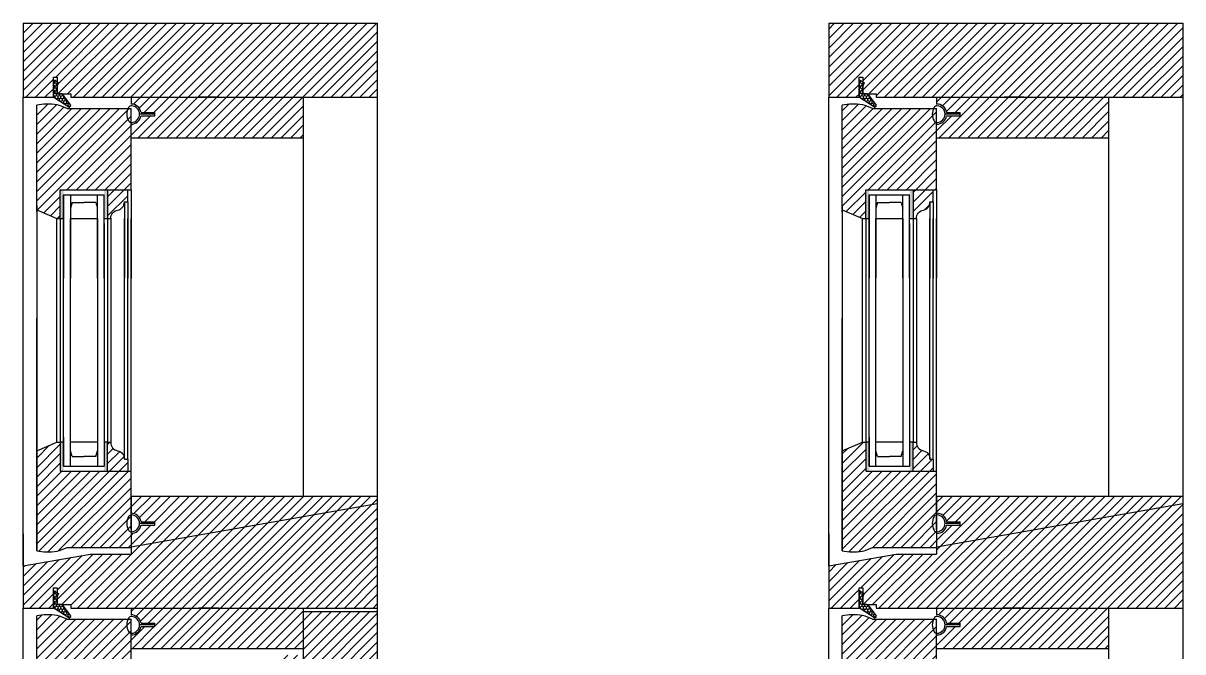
# Model space of a CAD drawing. Header units: inches. Extents: x 1985 to 11287, y 379 to 3234.
# Drawn here: x 9017.32 to 9038.81, y 1449.63 to 1461.29 of the extents above; entities that cross this region are included whole.
import ezdxf

# ---------------------------------------------------------------- set-up
doc = ezdxf.new("R2010")
doc.units = ezdxf.units.IN
doc.header["$MEASUREMENT"] = 0
for name, color, linetype in [('glass 99', 6, 'CONTINUOUS'), ('glazing tape 99', 7, 'CONTINUOUS'), ('hatch 99', 1, 'CONTINUOUS'), ('weatherstripping 99', 5, 'CONTINUOUS'), ('wood detail 99', 7, 'CONTINUOUS')]:
    doc.layers.add(name, color=color, linetype=linetype)
pattern_1 = [(45, (8568.73304, 1927.68147), (-0.088388348, 0.088388348), [])]

msp = doc.modelspace()

# ---------------------------------------------------------------- hatches: boundary and pattern name
at = {"layer": 'glazing tape 99'}
h = msp.add_hatch(color=256, dxfattribs=at)
h.paths.add_polyline_path([(9018.074104, 1457.662377), (9018.011604, 1457.662377), (9018.011604, 1458.198091), (9018.074104, 1458.198091)])
h.paths.add_polyline_path([(9018.886604, 1457.662377), (9018.824104, 1457.662377), (9018.824104, 1458.198091), (9018.886604, 1458.198091)])
h = msp.add_hatch(color=256, dxfattribs=at)
h.paths.add_polyline_path([(9033.002395, 1457.662377), (9032.939895, 1457.662377), (9032.939895, 1458.198091), (9033.002395, 1458.198091)])
h.paths.add_polyline_path([(9033.814895, 1457.662377), (9033.752395, 1457.662377), (9033.752395, 1458.198091), (9033.814895, 1458.198091)])
h = msp.add_hatch(color=256, dxfattribs=at)
h.paths.add_polyline_path([(9018.074104, 1453.512495), (9018.011604, 1453.512495), (9018.011604, 1452.976781), (9018.074104, 1452.976781)])
h.paths.add_polyline_path([(9018.886604, 1453.512495), (9018.824104, 1453.512495), (9018.824104, 1452.976781), (9018.886604, 1452.976781)])
h = msp.add_hatch(color=256, dxfattribs=at)
h.paths.add_polyline_path([(9033.002395, 1453.512495), (9032.939895, 1453.512495), (9032.939895, 1452.976781), (9033.002395, 1452.976781)])
h.paths.add_polyline_path([(9033.814895, 1453.512495), (9033.752395, 1453.512495), (9033.752395, 1452.976781), (9033.814895, 1452.976781)])
at = {"layer": 'hatch 99'}
h = msp.add_hatch(dxfattribs=at)
h.set_pattern_fill('ANSI31', color=256, style=0)
h.set_pattern_definition(pattern_1)
h.paths.add_polyline_path([(9023.886604, 1461.287377), (9017.324104, 1461.287377), (9017.324104, 1459.912377), (9017.886653, 1459.912377), (9017.886653, 1460.287377), (9017.956653, 1460.287377), (9017.956653, 1459.974877), (9018.206653, 1459.974877), (9018.206653, 1459.912377), (9023.886604, 1459.912377)])
h.paths.add_polyline_path([(9022.511604, 1459.912377), (9019.324104, 1459.912377), (9019.324104, 1459.787377, -0.365977382), (9019.508981, 1459.631127), (9019.761604, 1459.631127), (9019.761604, 1459.568627), (9019.508981, 1459.568627, -0.365977382), (9019.324104, 1459.412377), (9019.324104, 1459.162377), (9022.511604, 1459.162377)])
h = msp.add_hatch(dxfattribs=at)
h.set_pattern_fill('ANSI31', color=256, style=0)
h.set_pattern_definition(pattern_1)
h.paths.add_polyline_path([(9038.814895, 1461.287377), (9032.252395, 1461.287377), (9032.252395, 1459.912377), (9032.814944, 1459.912377), (9032.814944, 1460.287377), (9032.884944, 1460.287377), (9032.884944, 1459.974877), (9033.134944, 1459.974877), (9033.134944, 1459.912377), (9038.814895, 1459.912377)])
h.paths.add_polyline_path([(9037.439895, 1459.912377), (9034.252395, 1459.912377), (9034.252395, 1459.787377, -0.365977382), (9034.437272, 1459.631127), (9034.689895, 1459.631127), (9034.689895, 1459.568627), (9034.437272, 1459.568627, -0.365977382), (9034.252395, 1459.412377), (9034.252395, 1459.162377), (9037.439895, 1459.162377)])
h = msp.add_hatch(dxfattribs=at)
h.set_pattern_fill('ANSI31', color=256, style=0)
h.set_pattern_definition(pattern_1)
h.paths.add_polyline_path([(9019.324104, 1459.703686), (9018.13625, 1459.703686, 0.141972216), (9017.753908, 1459.785758, 0.035496617), (9017.574104, 1459.768691), (9017.574104, 1457.823091), (9017.949104, 1457.662377), (9018.011604, 1457.662377), (9018.011604, 1458.198091), (9019.324104, 1458.198091)])
h.paths.add_polyline_path([(9019.261604, 1458.198091), (9018.886604, 1458.198091), (9018.886604, 1457.662377), (9018.949104, 1457.662377, -0.375199902), (9019.074104, 1457.818627, 0.350781059), (9019.199104, 1457.961755), (9019.199104, 1457.974877), (9019.261604, 1457.974877)])
h = msp.add_hatch(dxfattribs=at)
h.set_pattern_fill('ANSI31', color=256, style=0)
h.set_pattern_definition(pattern_1)
h.paths.add_polyline_path([(9034.252395, 1459.703686), (9033.064541, 1459.703686, 0.141972216), (9032.682199, 1459.785758, 0.035496617), (9032.502395, 1459.768691), (9032.502395, 1457.823091), (9032.877395, 1457.662377), (9032.939895, 1457.662377), (9032.939895, 1458.198091), (9034.252395, 1458.198091)])
h.paths.add_polyline_path([(9034.127395, 1457.974877), (9034.189895, 1457.974877), (9034.189895, 1458.198091), (9033.814895, 1458.198091), (9033.814895, 1457.662377), (9033.877395, 1457.662377, -0.375199902), (9034.002395, 1457.818627, 0.375199902)])
h = msp.add_hatch(dxfattribs=at)
h.set_pattern_fill('ANSI31', color=256, style=0)
h.set_pattern_definition(pattern_1)
h.paths.add_polyline_path([(9019.324104, 1452.508543), (9019.324104, 1452.976781), (9018.011604, 1452.976781), (9018.011604, 1453.512495), (9017.949104, 1453.512495), (9017.574104, 1453.351781), (9017.574104, 1453.271424), (9017.574104, 1451.498739, 0.035496617), (9017.753908, 1451.481673, 0.141972216), (9018.13625, 1451.563744), (9019.324104, 1451.563744), (9019.324104, 1451.571026)])
h.paths.add_polyline_path([(9019.261604, 1453.199995), (9019.199104, 1453.199995), (9019.199104, 1453.213117, 0.350781055), (9019.074104, 1453.356245, -0.375199902), (9018.949104, 1453.512495), (9018.886604, 1453.512495), (9018.886604, 1452.976781), (9019.261604, 1452.976781)])
h = msp.add_hatch(dxfattribs=at)
h.set_pattern_fill('ANSI31', color=256, style=0)
h.set_pattern_definition(pattern_1)
h.paths.add_polyline_path([(9034.002395, 1453.356245, -0.375199902), (9033.877395, 1453.512495), (9033.814895, 1453.512495), (9033.814895, 1452.976781), (9034.189895, 1452.976781), (9034.189895, 1453.199995), (9034.127395, 1453.199995), (9034.127395, 1453.213117, 0.350781055)])
h.paths.add_polyline_path([(9034.252395, 1452.976781), (9032.939895, 1452.976781), (9032.939895, 1453.512495), (9032.877395, 1453.512495), (9032.502395, 1453.351781), (9032.502395, 1453.271424), (9032.502395, 1451.498739, 0.035496617), (9032.682199, 1451.481673, 0.141972216), (9033.064541, 1451.563744), (9034.252395, 1451.563744), (9034.252395, 1451.571026), (9034.252395, 1452.508543)])
h = msp.add_hatch(dxfattribs=at)
h.set_pattern_fill('ANSI31', color=256, style=0)
h.set_pattern_definition(pattern_1)
h.paths.add_polyline_path([(9023.886604, 1452.375518), (9023.886604, 1452.508543), (9019.324104, 1452.508543), (9019.324104, 1452.196043, -0.365977382), (9019.508981, 1452.039793), (9019.761604, 1452.039793), (9019.761604, 1451.977293), (9019.508981, 1451.977293, -0.365977382), (9019.324104, 1451.821043), (9019.324104, 1451.571026)])
h.paths.add_polyline_path([(9023.886604, 1452.18817), (9023.886604, 1452.375518), (9019.324104, 1451.571026), (9019.324104, 1451.438781), (9018.574104, 1451.438781), (9017.324104, 1451.218372), (9017.324104, 1450.43817), (9017.886653, 1450.43817), (9017.886653, 1450.81317), (9017.956653, 1450.81317), (9017.956653, 1450.50067), (9018.206653, 1450.50067), (9018.206653, 1450.43817), (9023.886604, 1450.43817)])
h.paths.add_polyline_path([(9022.511604, 1450.43817), (9019.324104, 1450.43817), (9019.324104, 1450.31317, -0.365977382), (9019.508981, 1450.15692), (9019.761604, 1450.15692), (9019.761604, 1450.09442), (9019.508981, 1450.09442, -0.365977382), (9019.324104, 1449.93817), (9019.324104, 1449.68817), (9022.511604, 1449.68817)])
h = msp.add_hatch(dxfattribs=at)
h.set_pattern_fill('ANSI31', color=256, style=0)
h.set_pattern_definition(pattern_1)
h.paths.add_polyline_path([(9038.814895, 1452.375518), (9038.814895, 1452.508543), (9034.252395, 1452.508543), (9034.252395, 1452.196043, -0.365977382), (9034.437272, 1452.039793), (9034.689895, 1452.039793), (9034.689895, 1451.977293), (9034.437272, 1451.977293, -0.365977382), (9034.252395, 1451.821043), (9034.252395, 1451.571026)])
h.paths.add_polyline_path([(9038.814895, 1452.18817), (9038.814895, 1452.375518), (9034.252395, 1451.571026), (9034.252395, 1451.438781), (9033.502395, 1451.438781), (9032.252395, 1451.218372), (9032.252395, 1450.43817), (9032.814944, 1450.43817), (9032.814944, 1450.81317), (9032.884944, 1450.81317), (9032.884944, 1450.50067), (9033.134944, 1450.50067), (9033.134944, 1450.43817), (9038.814895, 1450.43817)])
h.paths.add_polyline_path([(9037.439895, 1450.43817), (9034.252395, 1450.43817), (9034.252395, 1450.31317, -0.365977382), (9034.437272, 1450.15692), (9034.689895, 1450.15692), (9034.689895, 1450.09442), (9034.437272, 1450.09442, -0.365977382), (9034.252395, 1449.93817), (9034.252395, 1449.68817), (9037.439895, 1449.68817)])
h = msp.add_hatch(dxfattribs=at)
h.set_pattern_fill('ANSI31', color=256, style=0)
h.set_pattern_definition(pattern_1)
h.paths.add_polyline_path([(9019.324104, 1450.229479), (9018.13625, 1450.229479, 0.141972216), (9017.753908, 1450.311551, 0.035496617), (9017.574104, 1450.294485), (9017.574104, 1448.348885), (9017.949104, 1448.18817), (9018.011604, 1448.18817), (9018.011604, 1448.723885), (9019.324104, 1448.723885)])
h.paths.add_polyline_path([(9019.261604, 1448.723885), (9018.886604, 1448.723885), (9018.886604, 1448.18817), (9018.949104, 1448.18817, -0.375199902), (9019.074104, 1448.34442, 0.375199902), (9019.199104, 1448.50067), (9019.261604, 1448.50067)])
h = msp.add_hatch(dxfattribs=at)
h.set_pattern_fill('ANSI31', color=256, style=0)
h.set_pattern_definition(pattern_1)
h.paths.add_polyline_path([(9023.886604, 1450.37567), (9022.511604, 1450.37567), (9022.511604, 1448.81317), (9023.886604, 1448.81317)])
h.paths.add_polyline_path([(9022.511604, 1449.56317), (9022.136604, 1449.56317), (9022.136604, 1448.81317), (9022.511604, 1448.81317)])
h = msp.add_hatch(dxfattribs=at)
h.set_pattern_fill('ANSI31', color=256, style=0)
h.set_pattern_definition(pattern_1)
h.paths.add_polyline_path([(9034.252395, 1450.229479), (9033.064541, 1450.229479, 0.141972216), (9032.682199, 1450.311551, 0.035496617), (9032.502395, 1450.294485), (9032.502395, 1448.348885), (9032.877395, 1448.18817), (9032.939895, 1448.18817), (9032.939895, 1448.723885), (9034.252395, 1448.723885)])
h.paths.add_polyline_path([(9034.189895, 1448.723885), (9033.814895, 1448.723885), (9033.814895, 1448.18817), (9033.877395, 1448.18817, -0.375199902), (9034.002395, 1448.34442, 0.375199902), (9034.127395, 1448.50067), (9034.189895, 1448.50067)])
at = {"layer": 'weatherstripping 99'}
h = msp.add_hatch(dxfattribs=at)
h.set_pattern_fill('HONEY', color=256, scale=0.25, angle=-90, style=0)
h.set_pattern_definition([(90, (8758.405309, 1039.197927), (0.0270632938, 0.046875), [0.03125, -0.0625]), (330, (8758.405309, 1039.197927), (0.027063294, -0.0468749999), [0.03125, -0.0625]), (30, (8758.405309, 1039.197927), (0.0541265877, 1e-10), [-0.0625, 0.03125])])
h.paths.add_polyline_path([(9018.047457, 1459.968652, 0.232445164), (9018.03479, 1459.974877), (9017.965153, 1459.974877, -0.414213562), (9017.949153, 1459.990877), (9017.949153, 1460.107877), (9017.980653, 1460.18092), (9017.921778, 1460.221999, 0.153488459), (9017.912623, 1460.224877), (9017.902653, 1460.224877, 0.414213562), (9017.886653, 1460.208877), (9017.886653, 1459.92115, 0.256161577), (9017.89405, 1459.90766), (9018.169821, 1459.731785, 0.35180203), (9018.189738, 1459.733962), (9018.201704, 1459.745928, 0.377155593), (9018.203057, 1459.767016)])
h = msp.add_hatch(dxfattribs=at)
h.set_pattern_fill('HONEY', color=256, scale=0.25, angle=-90, style=0)
h.set_pattern_definition([(90, (8773.3336, 1039.197927), (0.0270632938, 0.046875), [0.03125, -0.0625]), (330, (8773.3336, 1039.197927), (0.027063294, -0.0468749999), [0.03125, -0.0625]), (30, (8773.3336, 1039.197927), (0.0541265877, 1e-10), [-0.0625, 0.03125])])
h.paths.add_polyline_path([(9032.975748, 1459.968652, 0.232445164), (9032.963081, 1459.974877), (9032.893444, 1459.974877, -0.414213562), (9032.877444, 1459.990877), (9032.877444, 1460.107877), (9032.908944, 1460.18092), (9032.850069, 1460.221999, 0.153488459), (9032.840914, 1460.224877), (9032.830944, 1460.224877, 0.414213562), (9032.814944, 1460.208877), (9032.814944, 1459.92115, 0.256161577), (9032.82234, 1459.90766), (9033.098111, 1459.731785, 0.35180203), (9033.118028, 1459.733962), (9033.129994, 1459.745928, 0.377155593), (9033.131348, 1459.767016)])
h = msp.add_hatch(dxfattribs=at)
h.set_pattern_fill('HONEY', color=256, scale=0.25, angle=-90, style=0)
h.set_pattern_definition([(90, (8758.405309, 1029.72372), (0.0270632938, 0.046875), [0.03125, -0.0625]), (330, (8758.405309, 1029.72372), (0.027063294, -0.0468749999), [0.03125, -0.0625]), (30, (8758.405309, 1029.72372), (0.0541265877, 1e-10), [-0.0625, 0.03125])])
h.paths.add_polyline_path([(9018.047457, 1450.494445, 0.232445164), (9018.03479, 1450.50067), (9017.965153, 1450.50067, -0.414213562), (9017.949153, 1450.51667), (9017.949153, 1450.63367), (9017.980653, 1450.706713), (9017.921778, 1450.747792, 0.153488459), (9017.912623, 1450.75067), (9017.902653, 1450.75067, 0.414213562), (9017.886653, 1450.73467), (9017.886653, 1450.446943, 0.256161577), (9017.89405, 1450.433453), (9018.169821, 1450.257579, 0.35180203), (9018.189738, 1450.259755), (9018.201704, 1450.271721, 0.377155593), (9018.203057, 1450.29281)])
h = msp.add_hatch(dxfattribs=at)
h.set_pattern_fill('HONEY', color=256, scale=0.25, angle=-90, style=0)
h.set_pattern_definition([(90, (8773.3336, 1029.72372), (0.0270632938, 0.046875), [0.03125, -0.0625]), (330, (8773.3336, 1029.72372), (0.027063294, -0.0468749999), [0.03125, -0.0625]), (30, (8773.3336, 1029.72372), (0.0541265877, 1e-10), [-0.0625, 0.03125])])
h.paths.add_polyline_path([(9032.975748, 1450.494445, 0.232445164), (9032.963081, 1450.50067), (9032.893444, 1450.50067, -0.414213562), (9032.877444, 1450.51667), (9032.877444, 1450.63367), (9032.908944, 1450.706713), (9032.850069, 1450.747792, 0.153488459), (9032.840914, 1450.75067), (9032.830944, 1450.75067, 0.414213562), (9032.814944, 1450.73467), (9032.814944, 1450.446943, 0.256161577), (9032.82234, 1450.433453), (9033.098111, 1450.257579, 0.35180203), (9033.118028, 1450.259755), (9033.129994, 1450.271721, 0.377155593), (9033.131348, 1450.29281)])

# ---------------------------------------------------------------- linework, layer by layer
at = {"layer": 'glass 99'}
for p, q in [((9018.074104, 1458.104341), (9018.074104, 1456.555259)), ((9018.074104, 1457.568627), (9018.074104, 1458.104341)), ((9018.074104, 1458.104341), (9018.824104, 1458.104341)), ((9018.199104, 1458.104341), (9018.199104, 1456.555259)), ((9018.229095, 1457.962472), (9018.199104, 1457.854689)), ((9018.229095, 1457.962472), (9018.449104, 1457.962472)), ((9018.669113, 1457.962472), (9018.449104, 1457.962472)), ((9018.669113, 1457.962472), (9018.699104, 1457.854689)), ((9018.699104, 1456.555259), (9018.699104, 1458.104341)), ((9018.824104, 1456.555259), (9018.824104, 1458.104341)), ((9033.002395, 1458.104341), (9033.002395, 1456.555259)), ((9033.002395, 1457.568627), (9033.002395, 1458.104341)), ((9033.002395, 1458.104341), (9033.752395, 1458.104341)), ((9033.127395, 1458.104341), (9033.127395, 1456.555259)), ((9033.157386, 1457.962472), (9033.127395, 1457.854689)), ((9033.157386, 1457.962472), (9033.377395, 1457.962472)), ((9033.597403, 1457.962472), (9033.377395, 1457.962472)), ((9033.597403, 1457.962472), (9033.627395, 1457.854689)), ((9033.627395, 1456.555259), (9033.627395, 1458.104341)), ((9033.752395, 1456.555259), (9033.752395, 1458.104341)), ((9018.074104, 1453.070531), (9018.074104, 1457.568627)), ((9018.199104, 1453.070531), (9018.199104, 1457.662377)), ((9018.199104, 1457.662377), (9018.699104, 1457.662377)), ((9018.699104, 1457.662377), (9018.699104, 1453.070531)), ((9018.824104, 1457.568627), (9018.824104, 1453.070531)), ((9033.002395, 1453.070531), (9033.002395, 1457.568627)), ((9033.127395, 1453.070531), (9033.127395, 1457.662377)), ((9033.127395, 1457.662377), (9033.627395, 1457.662377)), ((9033.627395, 1457.662377), (9033.627395, 1453.070531)), ((9033.752395, 1457.568627), (9033.752395, 1453.070531)), ((9018.074104, 1453.606245), (9018.074104, 1453.070531)), ((9018.699104, 1453.512495), (9018.199104, 1453.512495)), ((9033.002395, 1453.606245), (9033.002395, 1453.070531)), ((9033.627395, 1453.512495), (9033.127395, 1453.512495)), ((9018.229095, 1453.248115), (9018.199104, 1453.355898)), ((9018.229095, 1453.248115), (9018.449104, 1453.248115)), ((9018.669113, 1453.248115), (9018.449104, 1453.248115)), ((9018.669113, 1453.248115), (9018.699104, 1453.355898)), ((9033.157386, 1453.248115), (9033.127395, 1453.355898)), ((9033.157386, 1453.248115), (9033.377395, 1453.248115)), ((9033.597403, 1453.248115), (9033.377395, 1453.248115)), ((9033.597403, 1453.248115), (9033.627395, 1453.355898)), ((9018.074104, 1453.070531), (9018.824104, 1453.070531)), ((9033.002395, 1453.070531), (9033.752395, 1453.070531))]:
    msp.add_line(p, q, dxfattribs=at)
at = {"layer": 'weatherstripping 99'}
for p, q in [((9017.886653, 1460.208877), (9017.886653, 1459.92115)), ((9017.902653, 1460.224877), (9017.912623, 1460.224877)), ((9017.921778, 1460.221999), (9017.980653, 1460.18092)), ((9017.980653, 1460.18092), (9017.949153, 1460.107877)), ((9017.949153, 1460.107877), (9017.949153, 1459.990877)), ((9032.814944, 1460.208877), (9032.814944, 1459.92115)), ((9032.830944, 1460.224877), (9032.840914, 1460.224877)), ((9032.850069, 1460.221999), (9032.908944, 1460.18092)), ((9032.908944, 1460.18092), (9032.877444, 1460.107877)), ((9032.877444, 1460.107877), (9032.877444, 1459.990877)), ((9018.169821, 1459.731785), (9017.89405, 1459.90766)), ((9018.03479, 1459.974877), (9017.965153, 1459.974877)), ((9018.047457, 1459.968652), (9018.203057, 1459.767016)), ((9033.098111, 1459.731785), (9032.82234, 1459.90766)), ((9032.963081, 1459.974877), (9032.893444, 1459.974877)), ((9032.975748, 1459.968652), (9033.131348, 1459.767016)), ((9018.189738, 1459.733962), (9018.201704, 1459.745928)), ((9033.118028, 1459.733962), (9033.129994, 1459.745928)), ((9019.761604, 1459.599877), (9019.480354, 1459.599877)), ((9034.689895, 1459.599877), (9034.408645, 1459.599877)), ((9019.761604, 1452.008543), (9019.480354, 1452.008543)), ((9034.689895, 1452.008543), (9034.408645, 1452.008543)), ((9017.886653, 1450.73467), (9017.886653, 1450.446943)), ((9017.902653, 1450.75067), (9017.912623, 1450.75067)), ((9017.921778, 1450.747792), (9017.980653, 1450.706713)), ((9017.980653, 1450.706713), (9017.949153, 1450.63367)), ((9017.949153, 1450.63367), (9017.949153, 1450.51667)), ((9032.814944, 1450.73467), (9032.814944, 1450.446943)), ((9032.830944, 1450.75067), (9032.840914, 1450.75067)), ((9032.850069, 1450.747792), (9032.908944, 1450.706713)), ((9032.908944, 1450.706713), (9032.877444, 1450.63367)), ((9032.877444, 1450.63367), (9032.877444, 1450.51667)), ((9018.169821, 1450.257579), (9017.89405, 1450.433453)), ((9018.03479, 1450.50067), (9017.965153, 1450.50067)), ((9018.047457, 1450.494445), (9018.203057, 1450.29281)), ((9033.098111, 1450.257579), (9032.82234, 1450.433453)), ((9032.963081, 1450.50067), (9032.893444, 1450.50067)), ((9032.975748, 1450.494445), (9033.131348, 1450.29281)), ((9018.189738, 1450.259755), (9018.201704, 1450.271721)), ((9033.118028, 1450.259755), (9033.129994, 1450.271721)), ((9019.761604, 1450.12567), (9019.480354, 1450.12567)), ((9034.689895, 1450.12567), (9034.408645, 1450.12567))]:
    msp.add_line(p, q, dxfattribs=at)
for centre, radius, start, end in [((9017.902653, 1460.208877), 0.016, 90, 180), ((9017.912623, 1460.208877), 0.016, 55.0954375, 90), ((9032.830944, 1460.208877), 0.016, 90, 180), ((9032.840914, 1460.208877), 0.016, 55.0954375, 90), ((9017.902653, 1459.92115), 0.016, 180, 237.4720979), ((9017.965153, 1459.990877), 0.016, 180, 270), ((9018.03479, 1459.958877), 0.016, 37.6569919, 90), ((9032.830944, 1459.92115), 0.016, 180, 237.4720979), ((9032.893444, 1459.990877), 0.016, 180, 270), ((9032.963081, 1459.958877), 0.016, 37.6569919, 90), ((9018.178424, 1459.745275), 0.016, 237.4720979, 315), ((9018.19039, 1459.757241), 0.016, 315, 37.6569919), ((9019.493492, 1459.599877), 0.25, 150.0887142, 209.9112858), ((9019.330967, 1459.693375), 0.0625, 85.8019524, 150.0887142), ((9019.324104, 1459.599877), 0.15625, 274.1980476, 85.8019524), ((9033.106715, 1459.745275), 0.016, 237.4720979, 315), ((9033.118681, 1459.757241), 0.016, 315, 37.6569919), ((9034.421782, 1459.599877), 0.25, 150.0887142, 209.9112858), ((9034.259257, 1459.693375), 0.0625, 85.8019524, 150.0887142), ((9034.252395, 1459.599877), 0.15625, 274.1980476, 85.8019524), ((9019.330967, 1459.506379), 0.0625, 209.9112858, 274.1980476), ((9034.259257, 1459.506379), 0.0625, 209.9112858, 274.1980476), ((9019.493492, 1452.008543), 0.25, 150.0887142, 209.9112858), ((9019.330967, 1452.102042), 0.0625, 85.8019524, 150.0887142), ((9019.324104, 1452.008543), 0.15625, 274.1980476, 85.8019524), ((9034.421782, 1452.008543), 0.25, 150.0887142, 209.9112858), ((9034.259257, 1452.102042), 0.0625, 85.8019524, 150.0887142), ((9034.252395, 1452.008543), 0.15625, 274.1980476, 85.8019524), ((9019.330967, 1451.915045), 0.0625, 209.9112858, 274.1980476), ((9034.259257, 1451.915045), 0.0625, 209.9112858, 274.1980476), ((9017.902653, 1450.73467), 0.016, 90, 180), ((9017.912623, 1450.73467), 0.016, 55.0954375, 90), ((9032.830944, 1450.73467), 0.016, 90, 180), ((9032.840914, 1450.73467), 0.016, 55.0954375, 90), ((9017.902653, 1450.446943), 0.016, 180, 237.4720979), ((9017.965153, 1450.51667), 0.016, 180, 270), ((9018.03479, 1450.48467), 0.016, 37.6569919, 90), ((9032.830944, 1450.446943), 0.016, 180, 237.4720979), ((9032.893444, 1450.51667), 0.016, 180, 270), ((9032.963081, 1450.48467), 0.016, 37.6569919, 90), ((9018.178424, 1450.271069), 0.016, 237.4720979, 315), ((9018.19039, 1450.283035), 0.016, 315, 37.6569919), ((9019.493492, 1450.12567), 0.25, 150.0887142, 209.9112858), ((9019.330967, 1450.219169), 0.0625, 85.8019524, 150.0887142), ((9019.324104, 1450.12567), 0.15625, 274.1980476, 85.8019524), ((9033.106715, 1450.271069), 0.016, 237.4720979, 315), ((9033.118681, 1450.283035), 0.016, 315, 37.6569919), ((9034.421782, 1450.12567), 0.25, 150.0887142, 209.9112858), ((9034.259257, 1450.219169), 0.0625, 85.8019524, 150.0887142), ((9034.252395, 1450.12567), 0.15625, 274.1980476, 85.8019524), ((9019.330967, 1450.032172), 0.0625, 209.9112858, 274.1980476), ((9034.259257, 1450.032172), 0.0625, 209.9112858, 274.1980476)]:
    msp.add_arc(centre, radius, start, end, dxfattribs=at)
at = {"layer": 'wood detail 99'}
for p, q in [((9017.324104, 1461.287377), (9017.324104, 1459.912377)), ((9017.324104, 1461.287377), (9023.886604, 1461.287377)), ((9023.886604, 1461.287377), (9023.886604, 1452.18817)), ((9032.252395, 1461.287377), (9032.252395, 1459.912377)), ((9032.252395, 1461.287377), (9038.814895, 1461.287377)), ((9038.814895, 1461.287377), (9038.814895, 1452.18817)), ((9017.886653, 1459.912377), (9017.886653, 1460.287377)), ((9017.886653, 1460.287377), (9017.956653, 1460.287377)), ((9017.956653, 1460.287377), (9017.956653, 1459.974877)), ((9032.814944, 1459.912377), (9032.814944, 1460.287377)), ((9032.814944, 1460.287377), (9032.884944, 1460.287377)), ((9032.884944, 1460.287377), (9032.884944, 1459.974877)), ((9017.324104, 1451.218372), (9017.324104, 1459.912377)), ((9017.324104, 1459.912377), (9017.886653, 1459.912377)), ((9017.956653, 1459.974877), (9018.206653, 1459.974877)), ((9018.206653, 1459.974877), (9018.206653, 1459.912377)), ((9018.206653, 1459.912377), (9023.886604, 1459.912377)), ((9019.324104, 1459.912377), (9020.949104, 1459.912377)), ((9019.324104, 1459.912377), (9020.949104, 1459.912377)), ((9019.324104, 1459.912377), (9019.324104, 1459.787377)), ((9020.949104, 1459.912377), (9020.574104, 1459.912377)), ((9020.949104, 1459.912377), (9020.574104, 1459.912377)), ((9022.511604, 1459.912377), (9022.511604, 1452.508543)), ((9032.252395, 1451.218372), (9032.252395, 1459.912377)), ((9032.252395, 1459.912377), (9032.814944, 1459.912377)), ((9032.884944, 1459.974877), (9033.134944, 1459.974877)), ((9033.134944, 1459.974877), (9033.134944, 1459.912377)), ((9033.134944, 1459.912377), (9038.814895, 1459.912377)), ((9034.252395, 1459.912377), (9035.877395, 1459.912377)), ((9034.252395, 1459.912377), (9035.877395, 1459.912377)), ((9034.252395, 1459.912377), (9034.252395, 1459.787377)), ((9035.877395, 1459.912377), (9035.502395, 1459.912377)), ((9035.877395, 1459.912377), (9035.502395, 1459.912377)), ((9037.439895, 1459.912377), (9037.439895, 1452.508543)), ((9017.574104, 1457.787377), (9017.574104, 1459.768691)), ((9018.13625, 1459.703686), (9019.324104, 1459.703686)), ((9019.324104, 1458.198091), (9019.324104, 1459.703686)), ((9032.502395, 1457.787377), (9032.502395, 1459.768691)), ((9033.064541, 1459.703686), (9034.252395, 1459.703686)), ((9034.252395, 1458.198091), (9034.252395, 1459.703686)), ((9019.324104, 1459.162377), (9022.511604, 1459.162377)), ((9034.252395, 1459.162377), (9037.439895, 1459.162377)), ((9018.011604, 1457.662377), (9018.011604, 1458.198091)), ((9019.324104, 1458.198091), (9019.324104, 1456.555259)), ((9032.939895, 1457.662377), (9032.939895, 1458.198091)), ((9034.252395, 1458.198091), (9034.252395, 1456.555259)), ((9019.199104, 1457.974877), (9019.199104, 1456.555259)), ((9019.261604, 1457.974877), (9019.261604, 1456.555259)), ((9034.127395, 1457.974877), (9034.127395, 1456.555259)), ((9034.189895, 1457.974877), (9034.189895, 1456.555259)), ((9017.574104, 1457.903448), (9017.574104, 1456.555259)), ((9017.574104, 1457.787377), (9017.574104, 1453.351781)), ((9032.502395, 1457.903448), (9032.502395, 1456.555259)), ((9032.502395, 1457.787377), (9032.502395, 1453.351781)), ((9017.949104, 1453.512495), (9017.949104, 1457.662377)), ((9017.949104, 1457.662377), (9018.074104, 1457.662377)), ((9018.011604, 1457.662377), (9018.011604, 1453.512495)), ((9018.824104, 1457.662377), (9018.949104, 1457.662377)), ((9018.886604, 1457.662377), (9018.886604, 1453.512495)), ((9018.949104, 1457.662377), (9018.949104, 1453.512495)), ((9019.199104, 1453.199995), (9019.199104, 1457.662377)), ((9019.261604, 1453.199995), (9019.261604, 1457.662377)), ((9019.324104, 1452.976781), (9019.324104, 1457.662377)), ((9032.877395, 1453.512495), (9032.877395, 1457.662377)), ((9032.877395, 1457.662377), (9033.002395, 1457.662377)), ((9032.939895, 1457.662377), (9032.939895, 1453.512495)), ((9033.752395, 1457.662377), (9033.877395, 1457.662377)), ((9033.814895, 1457.662377), (9033.814895, 1453.512495)), ((9033.877395, 1457.662377), (9033.877395, 1453.512495)), ((9034.127395, 1453.199995), (9034.127395, 1457.662377)), ((9034.189895, 1453.199995), (9034.189895, 1457.662377)), ((9034.252395, 1452.976781), (9034.252395, 1457.662377)), ((9017.574104, 1453.271424), (9017.574104, 1455.810913)), ((9032.502395, 1453.271424), (9032.502395, 1455.810913)), ((9017.949104, 1453.512495), (9018.011604, 1453.512495)), ((9018.074104, 1453.512495), (9018.011604, 1453.512495)), ((9018.011604, 1453.512495), (9018.011604, 1452.976781)), ((9018.886604, 1453.512495), (9018.824104, 1453.512495)), ((9032.877395, 1453.512495), (9032.939895, 1453.512495)), ((9033.002395, 1453.512495), (9032.939895, 1453.512495)), ((9032.939895, 1453.512495), (9032.939895, 1452.976781)), ((9033.814895, 1453.512495), (9033.752395, 1453.512495)), ((9017.574104, 1453.393649), (9017.574104, 1451.498739)), ((9017.574104, 1451.498739), (9017.574104, 1453.393649)), ((9032.502395, 1453.393649), (9032.502395, 1451.498739)), ((9032.502395, 1451.498739), (9032.502395, 1453.393649)), ((9019.324104, 1451.894673), (9019.324104, 1452.976781)), ((9019.324104, 1452.633543), (9019.324104, 1452.821043)), ((9034.252395, 1451.894673), (9034.252395, 1452.976781)), ((9034.252395, 1452.633543), (9034.252395, 1452.821043)), ((9019.324104, 1452.508543), (9019.324104, 1451.571026)), ((9023.886604, 1452.508543), (9019.324104, 1452.508543)), ((9019.324104, 1451.571026), (9023.886604, 1452.375518)), ((9034.252395, 1452.508543), (9034.252395, 1451.571026)), ((9038.814895, 1452.508543), (9034.252395, 1452.508543)), ((9034.252395, 1451.571026), (9038.814895, 1452.375518)), ((9023.886604, 1452.18817), (9023.886604, 1450.43817)), ((9038.814895, 1452.18817), (9038.814895, 1450.43817)), ((9017.324104, 1451.81317), (9017.324104, 1450.43817)), ((9032.252395, 1451.81317), (9032.252395, 1450.43817)), ((9018.13625, 1451.563744), (9019.324104, 1451.563744)), ((9019.324104, 1451.571026), (9019.324104, 1451.438781)), ((9033.064541, 1451.563744), (9034.252395, 1451.563744)), ((9034.252395, 1451.571026), (9034.252395, 1451.438781)), ((9017.324104, 1451.218372), (9018.574104, 1451.438781)), ((9018.574104, 1451.438781), (9019.324104, 1451.438781)), ((9032.252395, 1451.218372), (9033.502395, 1451.438781)), ((9033.502395, 1451.438781), (9034.252395, 1451.438781)), ((9017.886653, 1450.43817), (9017.886653, 1450.81317)), ((9017.886653, 1450.81317), (9017.956653, 1450.81317)), ((9017.956653, 1450.81317), (9017.956653, 1450.50067)), ((9032.814944, 1450.43817), (9032.814944, 1450.81317)), ((9032.814944, 1450.81317), (9032.884944, 1450.81317)), ((9032.884944, 1450.81317), (9032.884944, 1450.50067)), ((9017.324104, 1429.744165), (9017.324104, 1450.43817)), ((9017.324104, 1450.43817), (9017.886653, 1450.43817)), ((9017.956653, 1450.50067), (9018.206653, 1450.50067)), ((9018.206653, 1450.50067), (9018.206653, 1450.43817)), ((9018.206653, 1450.43817), (9023.886604, 1450.43817)), ((9019.324104, 1450.43817), (9020.949104, 1450.43817)), ((9019.324104, 1450.43817), (9019.324104, 1450.31317)), ((9020.949104, 1450.43817), (9020.574104, 1450.43817)), ((9022.511604, 1450.43817), (9022.511604, 1449.68817)), ((9022.511604, 1450.43817), (9022.511604, 1448.81317)), ((9023.886604, 1450.43817), (9023.886604, 1427.9953)), ((9032.252395, 1429.744165), (9032.252395, 1450.43817)), ((9032.252395, 1450.43817), (9032.814944, 1450.43817)), ((9032.884944, 1450.50067), (9033.134944, 1450.50067)), ((9033.134944, 1450.50067), (9033.134944, 1450.43817)), ((9033.134944, 1450.43817), (9038.814895, 1450.43817)), ((9034.252395, 1450.43817), (9035.877395, 1450.43817)), ((9034.252395, 1450.43817), (9034.252395, 1450.31317)), ((9035.877395, 1450.43817), (9035.502395, 1450.43817)), ((9037.439895, 1450.43817), (9037.439895, 1449.68817)), ((9037.439895, 1450.43817), (9037.439895, 1431.034337)), ((9038.814895, 1450.43817), (9038.814895, 1427.9953)), ((9017.574104, 1448.31317), (9017.574104, 1450.294485)), ((9018.13625, 1450.229479), (9019.324104, 1450.229479)), ((9019.324104, 1448.723885), (9019.324104, 1450.229479)), ((9022.511604, 1450.37567), (9023.886604, 1450.37567)), ((9032.502395, 1448.31317), (9032.502395, 1450.294485)), ((9033.064541, 1450.229479), (9034.252395, 1450.229479)), ((9034.252395, 1448.723885), (9034.252395, 1450.229479)), ((9019.324104, 1449.68817), (9022.511604, 1449.68817)), ((9034.252395, 1449.68817), (9037.439895, 1449.68817))]:
    msp.add_line(p, q, dxfattribs=at)
at = {"layer": 'wood detail 99', "color": 7}
for p, q in [((9019.508981, 1459.631127), (9019.761604, 1459.631127)), ((9019.508981, 1459.568627), (9019.761604, 1459.568627)), ((9019.761604, 1459.568627), (9019.761604, 1459.631127)), ((9034.437272, 1459.631127), (9034.689895, 1459.631127)), ((9034.437272, 1459.568627), (9034.689895, 1459.568627)), ((9034.689895, 1459.568627), (9034.689895, 1459.631127)), ((9018.011604, 1458.198091), (9019.324104, 1458.198091)), ((9032.939895, 1458.198091), (9034.252395, 1458.198091)), ((9017.574104, 1457.823091), (9017.949104, 1457.662377)), ((9032.502395, 1457.823091), (9032.877395, 1457.662377)), ((9017.574104, 1453.351781), (9017.949104, 1453.512495)), ((9032.502395, 1453.351781), (9032.877395, 1453.512495)), ((9018.011604, 1452.976781), (9019.324104, 1452.976781)), ((9032.939895, 1452.976781), (9034.252395, 1452.976781)), ((9019.508981, 1452.039793), (9019.761604, 1452.039793)), ((9019.508981, 1451.977293), (9019.761604, 1451.977293)), ((9019.761604, 1451.977293), (9019.761604, 1452.039793)), ((9034.437272, 1452.039793), (9034.689895, 1452.039793)), ((9034.437272, 1451.977293), (9034.689895, 1451.977293)), ((9034.689895, 1451.977293), (9034.689895, 1452.039793)), ((9019.508981, 1450.15692), (9019.761604, 1450.15692)), ((9019.508981, 1450.09442), (9019.761604, 1450.09442)), ((9019.761604, 1450.09442), (9019.761604, 1450.15692)), ((9034.437272, 1450.15692), (9034.689895, 1450.15692)), ((9034.437272, 1450.09442), (9034.689895, 1450.09442)), ((9034.689895, 1450.09442), (9034.689895, 1450.15692))]:
    msp.add_line(p, q, dxfattribs=at)
for points in [[(9018.886604, 1458.198091), (9018.886604, 1457.662377), (9018.949104, 1457.662377, -0.375199902), (9019.074104, 1457.818627, 0.375199902), (9019.199104, 1457.974877), (9019.261604, 1457.974877), (9019.261604, 1458.198091)], [(9033.814895, 1458.198091), (9033.814895, 1457.662377), (9033.877395, 1457.662377, -0.375199902), (9034.002395, 1457.818627, 0.375199902), (9034.127395, 1457.974877), (9034.189895, 1457.974877), (9034.189895, 1458.198091)], [(9018.886604, 1452.976781), (9018.886604, 1453.512495), (9018.949104, 1453.512495, 0.375199902), (9019.074104, 1453.356245, -0.375199902), (9019.199104, 1453.199995), (9019.261604, 1453.199995), (9019.261604, 1452.976781)], [(9033.814895, 1452.976781), (9033.814895, 1453.512495), (9033.877395, 1453.512495, 0.375199902), (9034.002395, 1453.356245, -0.375199902), (9034.127395, 1453.199995), (9034.189895, 1453.199995), (9034.189895, 1452.976781)]]:
    msp.add_lwpolyline(points, format="xyb", dxfattribs=at)
at = {"layer": 'wood detail 99'}
for centre, radius, start, end in [((9017.784051, 1458.512473), 1.273642, 91.3561309, 99.4879419), ((9017.803472, 1459.085023), 0.702485, 61.7242348, 94.0458655), ((9032.712342, 1458.512473), 1.273642, 91.3561309, 99.4879419), ((9032.731763, 1459.085023), 0.702485, 61.7242348, 94.0458655), ((9017.784051, 1452.754958), 1.273642, 260.5120581, 268.6438691), ((9017.803472, 1452.182407), 0.702485, 265.9541345, 298.2757652), ((9032.712342, 1452.754958), 1.273642, 260.5120581, 268.6438691), ((9032.731763, 1452.182407), 0.702485, 265.9541345, 298.2757652), ((9017.784051, 1449.038266), 1.273642, 91.3561309, 99.4879419), ((9017.803472, 1449.610816), 0.702485, 61.7242348, 94.0458655), ((9032.712342, 1449.038266), 1.273642, 91.3561309, 99.4879419), ((9032.731763, 1449.610816), 0.702485, 61.7242348, 94.0458655)]:
    msp.add_arc(centre, radius, start, end, dxfattribs=at)
at = {"layer": 'wood detail 99', "color": 7}
for centre, start, end in [((9019.324104, 1459.599877), 9.5940682, 90), ((9034.252395, 1459.599877), 9.5940682, 90), ((9019.324104, 1459.599877), 270, 350.4059318), ((9034.252395, 1459.599877), 270, 350.4059318), ((9019.324104, 1452.008543), 9.5940682, 90), ((9034.252395, 1452.008543), 9.5940682, 90), ((9019.324104, 1452.008543), 270, 350.4059318), ((9034.252395, 1452.008543), 270, 350.4059318), ((9019.324104, 1450.12567), 9.5940682, 90), ((9034.252395, 1450.12567), 9.5940682, 90), ((9019.324104, 1450.12567), 270, 350.4059318), ((9034.252395, 1450.12567), 270, 350.4059318)]:
    msp.add_arc(centre, 0.1875, start, end, dxfattribs=at)

doc.saveas('drawing.dxf')
